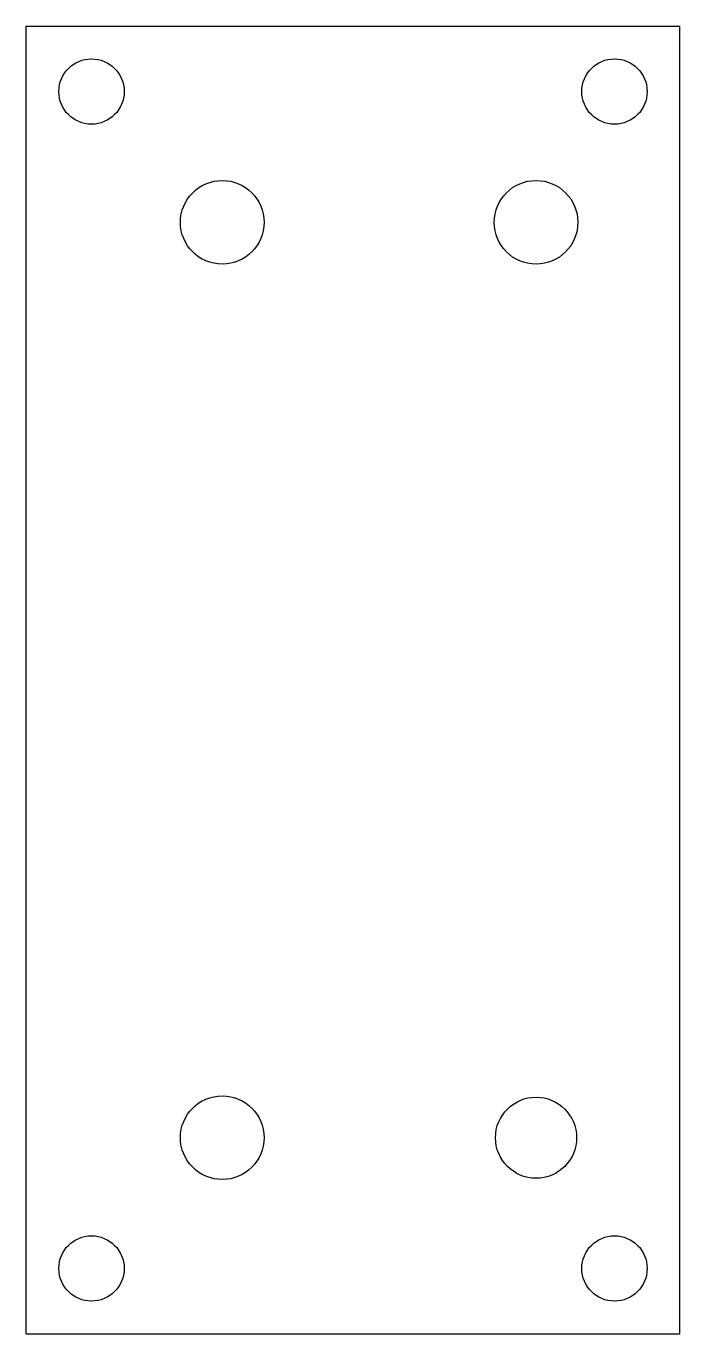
# Model space of a CAD drawing. Extents: x 10 to 60, y 50 to 150.
import ezdxf

# ---------------------------------------------------------------- set-up
doc = ezdxf.new("R2010")
doc.units = 0
doc.layers.get('0').update_dxf_attribs({"linetype": 'continuous'})

# ---------------------------------------------------------------- blocks, each defined once
blk = doc.blocks.new('CUT087')
at = {"color": 0}
for p, q in [((10, 50), (10, 150)), ((10, 150), (60, 150)), ((60, 50), (60, 150)), ((10, 50), (60, 50))]:
    blk.add_line(p, q, dxfattribs=at)
for centre, radius in [((15, 145), 2.5), ((55, 145), 2.5), ((25, 135), 3.2), ((49, 135), 3.2), ((25, 65), 3.2), ((49, 65), 3.1), ((15, 55), 2.5), ((55, 55), 2.5)]:
    blk.add_circle(centre, radius, dxfattribs=at)

msp = doc.modelspace()

# ---------------------------------------------------------------- block references
at = {"color": 0}
msp.add_blockref('CUT087', (0, 0), dxfattribs=at)

doc.saveas('drawing.dxf')
